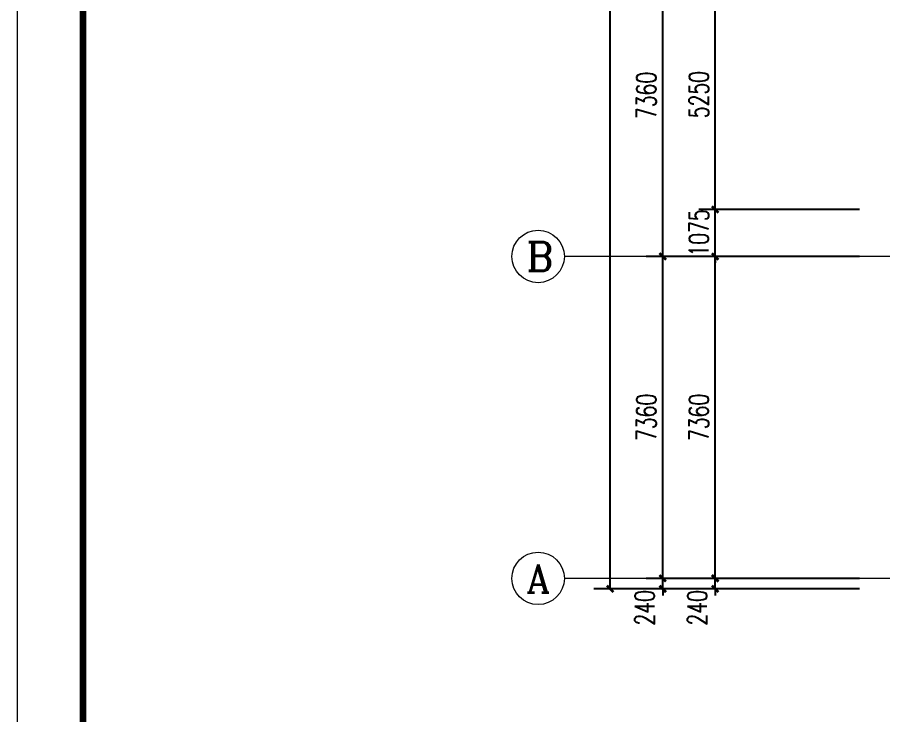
# Model space of a CAD drawing. Header units: inches. Extents: x -3733042 to -3643265, y 623859 to 997713.
# Drawn here: x -3732365 to -3712554, y 806491 to 822457 of the extents above; entities that cross this region are included whole.
import ezdxf

# ---------------------------------------------------------------- set-up
doc = ezdxf.new("R2010")
doc.units = ezdxf.units.IN
doc.header["$LTSCALE"] = 1000
doc.header["$MEASUREMENT"] = 0
doc.linetypes.add('DOTE', pattern=[2.42, 2, -0.2, 0.02, -0.2])
doc.layers.get('0').update_dxf_attribs({"lineweight": 18})
for name, color, linetype, lineweight in [('AXIS', 30, 'Continuous', 18), ('AXIS_TEXT', 7, 'Continuous', 18), ('DOTE', 14, 'DOTE', 18), ('PUB_TITLE', 153, 'Continuous', 18)]:
    doc.layers.add(name, color=color, linetype=linetype, lineweight=lineweight)
doc.styles.add('_TCH_AXIS', font='complex.shx', dxfattribs={"bigfont": 'gbcbig.shx'})
doc.styles.add('_TCH_DIM_T3', font='simplex.shx', dxfattribs={"width": 0.705882, "bigfont": 'gbcbig.shx'})
doc.styles.add('COMPLEX', font='complex.shx')
doc.dimstyles.new('_TCH_ARCH&&150', dxfattribs={"dimtxt": 446.25, "dimasz": 150, "dimexe": 375, "dimexo": 450, "dimgap": 150, "dimtad": 1, "dimdec": 0, "dimzin": 0, "dimdsep": 46, "dimtxsty": '_TCH_DIM_T3', "dimblk": 'ARCHTICK', "dimcen": 0.09, "dimdle": 300, "dimclrt": 7, "dimazin": 2, "dimtfac": 1, "dimtdec": 0, "dimtix": 1, "dimtmove": 2, "dimatfit": 3, "dimfxl": 1, "dimtolj": 1, "dimarcsym": 0})

# ---------------------------------------------------------------- blocks, each defined once
blk = doc.blocks.new('_ArchTick_2')
at = {"color": 0, "linetype": 'ByBlock'}
blk.add_lwpolyline([(-0.5, -0.5, 0.4, 0.4, 0), (0.5, 0.5, 0.4, 0.4, 0)], format="xyseb", dxfattribs=at)
blk = doc.blocks.new('*X201')
at = {"layer": 'AXIS', "color": 0, "lineweight": -2, "transparency": 16777216}
for p, q in [((-3716407, 809630), (-3716407, 809780)), ((-3713107, 809630), (-3716782, 809630)), ((-3716407, 809390), (-3716407, 809630)), ((-3713107, 809390), (-3716782, 809390)), ((-3716407, 809390), (-3716407, 809240))]:
    blk.add_line(p, q, dxfattribs=at)
at = {"layer": 'AXIS', "color": 0, "lineweight": -2, "transparency": 16777216, "xscale": 150, "yscale": 150, "zscale": 150}
for p, rotation in [((-3716407, 809630), 270), ((-3716407, 809390), 90)]:
    blk.add_blockref('_ArchTick_2', p, dxfattribs=dict(at, rotation=rotation))
at = {"layer": 'AXIS', "color": 7, "transparency": 16777216, "insert": (-3716819, 808957), "char_height": 446.2, "width": 1215, "attachment_point": 5, "rotation": 90, "style": '_TCH_DIM_T3'}
blk.add_mtext('240', dxfattribs=at)
blk = doc.blocks.new('_ARCHTICK')
at = {"color": 0, "linetype": 'ByBlock', "const_width": 0.4}
blk.add_lwpolyline([(-0.5, -0.5), (0.5, 0.5)], dxfattribs=at)
blk = doc.blocks.new('*X202')
at = {"layer": 'AXIS', "color": 0, "lineweight": -2, "transparency": 16777216}
for p, q in [((-3713107, 816990), (-3716782, 816990)), ((-3716407, 809630), (-3716407, 816990)), ((-3713107, 809630), (-3716782, 809630))]:
    blk.add_line(p, q, dxfattribs=at)
at = {"layer": 'AXIS', "color": 0, "lineweight": -2, "transparency": 16777216, "xscale": 150, "yscale": 150, "zscale": 150}
for p, rotation in [((-3716407, 816990), 90), ((-3716407, 809630), 270)]:
    blk.add_blockref('_ArchTick_2', p, dxfattribs=dict(at, rotation=rotation))
at = {"layer": 'AXIS', "color": 7, "transparency": 16777216, "insert": (-3716780, 813310), "char_height": 446.2, "width": 1620, "attachment_point": 5, "rotation": 90, "style": '_TCH_DIM_T3'}
blk.add_mtext('7360', dxfattribs=at)
blk = doc.blocks.new('*X203')
at = {"layer": 'AXIS', "color": 0, "lineweight": -2, "transparency": 16777216}
for p, q in [((-3716407, 818065), (-3716407, 818215)), ((-3713107, 818065), (-3716782, 818065)), ((-3716407, 816990), (-3716407, 818065)), ((-3713107, 816990), (-3716782, 816990)), ((-3716407, 816990), (-3716407, 816840))]:
    blk.add_line(p, q, dxfattribs=at)
at = {"layer": 'AXIS', "color": 0, "lineweight": -2, "transparency": 16777216, "xscale": 150, "yscale": 150, "zscale": 150}
for p, rotation in [((-3716407, 818065), 270), ((-3716407, 816990), 90)]:
    blk.add_blockref('_ArchTick_2', p, dxfattribs=dict(at, rotation=rotation))
at = {"layer": 'AXIS', "color": 7, "transparency": 16777216, "insert": (-3716780, 817528), "char_height": 446.2, "width": 1485, "attachment_point": 5, "rotation": 90, "style": '_TCH_DIM_T3'}
blk.add_mtext('1075', dxfattribs=at)
blk = doc.blocks.new('*X204')
at = {"layer": 'AXIS', "color": 0, "lineweight": -2, "transparency": 16777216}
for p, q in [((-3713107, 823315), (-3716782, 823315)), ((-3716407, 818065), (-3716407, 823315)), ((-3713107, 818065), (-3716782, 818065))]:
    blk.add_line(p, q, dxfattribs=at)
at = {"layer": 'AXIS', "color": 0, "lineweight": -2, "transparency": 16777216, "xscale": 150, "yscale": 150, "zscale": 150}
for p, rotation in [((-3716407, 823315), 90), ((-3716407, 818065), 270)]:
    blk.add_blockref('_ArchTick_2', p, dxfattribs=dict(at, rotation=rotation))
at = {"layer": 'AXIS', "color": 7, "transparency": 16777216, "insert": (-3716780, 820690), "char_height": 446.2, "width": 1575, "attachment_point": 5, "rotation": 90, "style": '_TCH_DIM_T3'}
blk.add_mtext('5250', dxfattribs=at)
blk = doc.blocks.new('*X404')
at = {"layer": 'AXIS', "color": 0, "lineweight": -2, "transparency": 16777216}
for p, q in [((-3717607, 809630), (-3717607, 809780)), ((-3714307, 809630), (-3717982, 809630)), ((-3717607, 809390), (-3717607, 809630)), ((-3714307, 809390), (-3717982, 809390)), ((-3717607, 809390), (-3717607, 809240))]:
    blk.add_line(p, q, dxfattribs=at)
at = {"layer": 'AXIS', "color": 0, "lineweight": -2, "transparency": 16777216, "xscale": 150, "yscale": 150, "zscale": 150}
for p, rotation in [((-3717607, 809630), 270), ((-3717607, 809390), 90)]:
    blk.add_blockref('_ArchTick_2', p, dxfattribs=dict(at, rotation=rotation))
at = {"layer": 'AXIS', "color": 7, "transparency": 16777216, "insert": (-3718019, 808957), "char_height": 446.2, "width": 1215, "attachment_point": 5, "rotation": 90, "style": '_TCH_DIM_T3'}
blk.add_mtext('240', dxfattribs=at)
blk = doc.blocks.new('*X405')
at = {"layer": 'AXIS', "color": 0, "lineweight": -2, "transparency": 16777216}
for p, q in [((-3714307, 816990), (-3717982, 816990)), ((-3717607, 809630), (-3717607, 816990)), ((-3714307, 809630), (-3717982, 809630))]:
    blk.add_line(p, q, dxfattribs=at)
at = {"layer": 'AXIS', "color": 0, "lineweight": -2, "transparency": 16777216, "xscale": 150, "yscale": 150, "zscale": 150}
for p, rotation in [((-3717607, 816990), 90), ((-3717607, 809630), 270)]:
    blk.add_blockref('_ArchTick_2', p, dxfattribs=dict(at, rotation=rotation))
at = {"layer": 'AXIS', "color": 7, "transparency": 16777216, "insert": (-3717980, 813310), "char_height": 446.2, "width": 1620, "attachment_point": 5, "rotation": 90, "style": '_TCH_DIM_T3'}
blk.add_mtext('7360', dxfattribs=at)
blk = doc.blocks.new('*X406')
at = {"layer": 'AXIS', "color": 0, "lineweight": -2, "transparency": 16777216}
for p, q in [((-3714307, 824350), (-3717982, 824350)), ((-3717607, 816990), (-3717607, 824350)), ((-3714307, 816990), (-3717982, 816990))]:
    blk.add_line(p, q, dxfattribs=at)
at = {"layer": 'AXIS', "color": 0, "lineweight": -2, "transparency": 16777216, "xscale": 150, "yscale": 150, "zscale": 150}
for p, rotation in [((-3717607, 824350), 90), ((-3717607, 816990), 270)]:
    blk.add_blockref('_ArchTick_2', p, dxfattribs=dict(at, rotation=rotation))
at = {"layer": 'AXIS', "color": 7, "transparency": 16777216, "insert": (-3717980, 820670), "char_height": 446.2, "width": 1620, "attachment_point": 5, "rotation": 90, "style": '_TCH_DIM_T3'}
blk.add_mtext('7360', dxfattribs=at)
blk = doc.blocks.new('*X413')
at = {"layer": 'AXIS', "color": 0, "lineweight": -2, "transparency": 16777216}
for p, q in [((-3714757, 861390), (-3719182, 861390)), ((-3718807, 809390), (-3718807, 861390)), ((-3714757, 809390), (-3719182, 809390))]:
    blk.add_line(p, q, dxfattribs=at)
at = {"layer": 'AXIS', "color": 0, "lineweight": -2, "transparency": 16777216, "xscale": 150, "yscale": 150, "zscale": 150}
for p, rotation in [((-3718807, 861390), 90), ((-3718807, 809390), 270)]:
    blk.add_blockref('_ArchTick_2', p, dxfattribs=dict(at, rotation=rotation))
at = {"layer": 'AXIS', "color": 7, "transparency": 16777216, "insert": (-3719180, 835390), "char_height": 446.2, "width": 2070, "attachment_point": 5, "rotation": 90, "style": '_TCH_DIM_T3'}
blk.add_mtext('52000', dxfattribs=at)
blk = doc.blocks.new('_AXISO')
blk.add_circle((0, 0), 0.5)
at = {"layer": 'AXIS_TEXT', "style": 'COMPLEX', "width": 1.04167}
blk.add_attdef('A', (-0.25, -0.28), '', height=0.56, dxfattribs=at)

msp = doc.modelspace()

# ---------------------------------------------------------------- linework, layer by layer
at = {"layer": 'AXIS'}
for p, q in [((-3713856.5, 816990.1), (-3719856.5, 816990.1)), ((-3713856.5, 809629.5), (-3719856.5, 809629.5))]:
    msp.add_line(p, q, dxfattribs=at)
at = {"layer": 'DOTE'}
for p, q in [((-3690060.9, 816990.1), (-3713856.5, 816990.1)), ((-3690060.9, 809630.1), (-3713856.5, 809630.1))]:
    msp.add_line(p, q, dxfattribs=at)
at = {"layer": 'PUB_TITLE'}
msp.add_lwpolyline([(-3732364.6, 789812.6), (-3669364.6, 789812.6), (-3669364.6, 878912.6), (-3732364.6, 878912.6)], close=True, dxfattribs=at)
msp.add_lwpolyline([(-3730864.6, 791312.6, 150, 150, 0), (-3670864.6, 791312.6, 150, 150, 0), (-3670864.6, 875162.6, 150, 150, 0), (-3730864.6, 875162.6, 150, 150, 0)], format="xyseb", close=True, dxfattribs=at)

# ---------------------------------------------------------------- block references
at = {"layer": 'AXIS'}
ref = msp.add_blockref('_AXISO', (-3720456.5, 816990.1), dxfattribs=dict(at, xscale=1200, yscale=1200, zscale=1200))
ref.add_attrib('A', 'B', (-3720720.8, 816663.7), dxfattribs={"layer": 'AXIS_TEXT', "height": 652.9, "style": '_TCH_AXIS'})
ref = msp.add_blockref('_AXISO', (-3720456.5, 809629.5), dxfattribs=dict(at, xscale=1200, yscale=1200, zscale=1200))
ref.add_attrib('A', 'A', (-3720729.9, 809310.6), dxfattribs={"layer": 'AXIS_TEXT', "height": 637.8, "style": '_TCH_AXIS'})

# ---------------------------------------------------------------- dimensions: what is measured, and where the dimension line sits
for base, p1, p2, picture, middle in [((-3718806.5, 861390.1), (-3714306.5, 809390.1), (-3714306.5, 861390.1), '*X413', (-3719179.6, 835390.1)), ((-3717606.5, 824350.1), (-3713856.5, 816990.1), (-3713856.5, 824350.1), '*X406', (-3717979.6, 820670.1)), ((-3716406.5, 823315.5), (-3712656.5, 818065.5), (-3712656.5, 823315.5), '*X204', (-3716779.6, 820690.5)), ((-3716406.5, 818065.5), (-3712656.5, 816990.1), (-3712656.5, 818065.5), '*X203', (-3716779.6, 817527.8)), ((-3717606.5, 816990.1), (-3713856.5, 809630.1), (-3713856.5, 816990.1), '*X405', (-3717979.6, 813310.1)), ((-3716406.5, 816990.1), (-3712656.5, 809630.1), (-3712656.5, 816990.1), '*X202', (-3716779.6, 813310.1))]:
    dim = msp.add_linear_dim(base=base, p1=p1, p2=p2, angle=90, dimstyle='_TCH_ARCH&&150', override={"dimsah": 1, "dimtzin": 0}, dxfattribs=at)
    dim.commit()
    dim.dimension.update_dxf_attribs({"geometry": picture, "text_midpoint": middle})
for base, p1, p2, picture, middle in [((-3717606.5, 809630.1), (-3713856.5, 809390.1), (-3713856.5, 809630.1), '*X404', (-3718019, 808957.3)), ((-3716406.5, 809630.1), (-3712656.5, 809390.1), (-3712656.5, 809630.1), '*X201', (-3716819, 808957.3))]:
    dim = msp.add_linear_dim(base=base, p1=p1, p2=p2, angle=90, dimstyle='_TCH_ARCH&&150', override={"dimsah": 1, "dimtzin": 0}, dxfattribs=at)
    dim.commit()
    dim.dimension.update_dxf_attribs({"geometry": picture, "text_midpoint": middle, "dimtype": 160})

doc.saveas('drawing.dxf')
